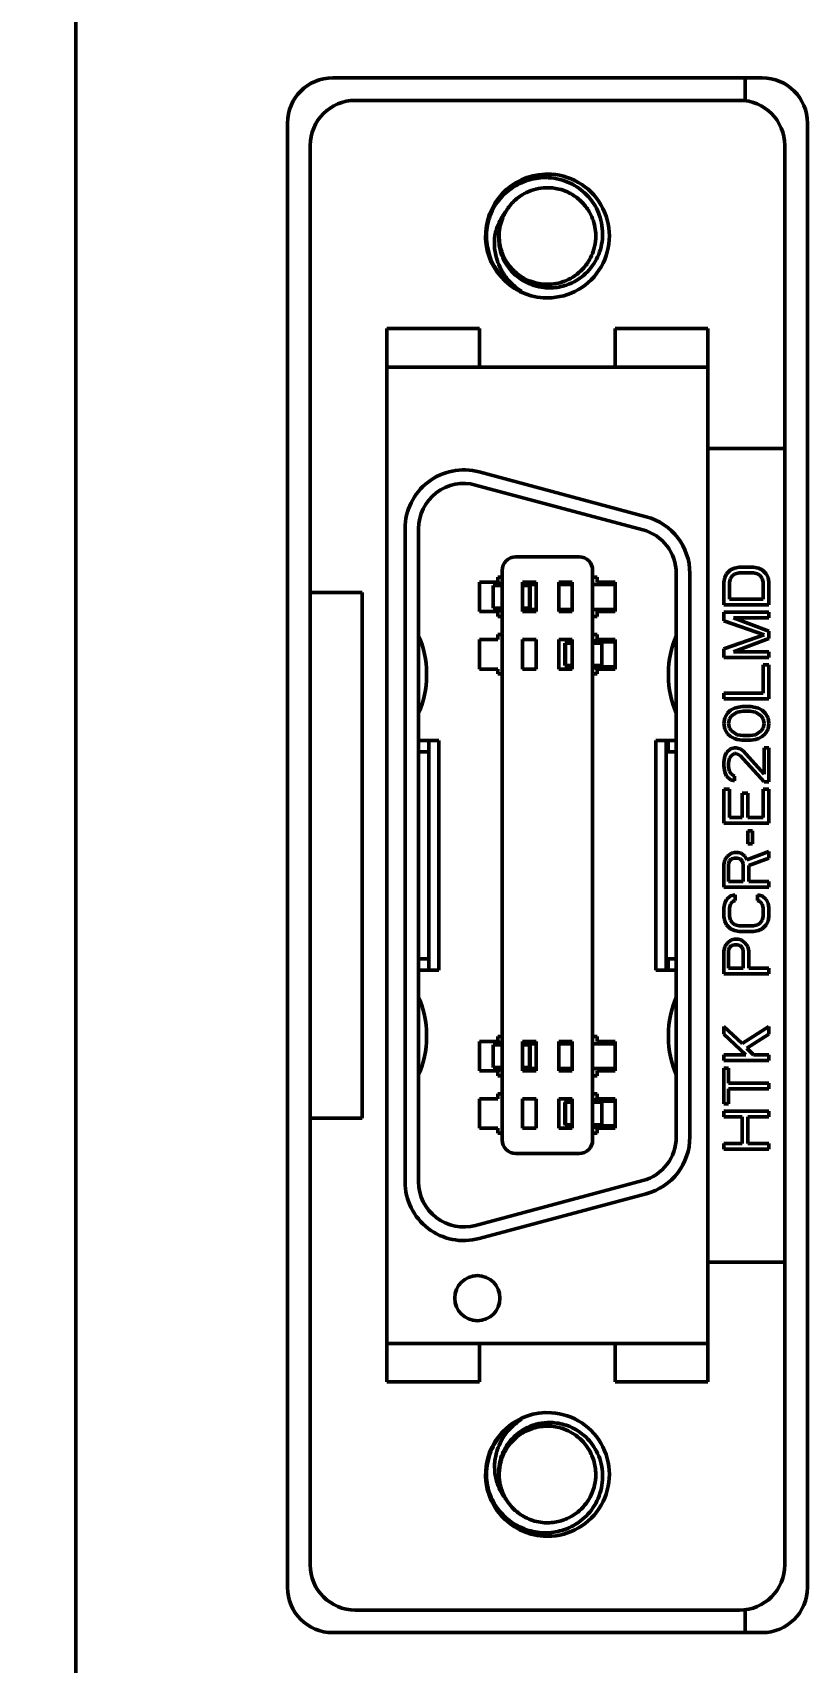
# Model space of a CAD drawing. Header units: millimetres. Extents: x 1391 to 4749, y -272 to 879.
# Drawn here: x 1823.84 to 1840.98, y 271.11 to 307.17 of the extents above; entities that cross this region are included whole.
import ezdxf

# ---------------------------------------------------------------- set-up
doc = ezdxf.new("R2010")
doc.units = ezdxf.units.MM
doc.header["$LTSCALE"] = 3
doc.layers.get('0').update_dxf_attribs({"lineweight": 25})
doc.layers.add('외형선(ISO)', color=7, linetype='Continuous', lineweight=50)
doc.layers.add('치수(ISO)', color=7, linetype='Continuous', lineweight=25)
doc.styles.add('레이블 문자 (JIS)', font='')
doc.styles.get('레이블 문자 (JIS)').set_extended_font_data('Gulim')
doc.dimstyles.new('복사 대상기본값 (JIS)', dxfattribs={"dimscale": 3, "dimtxt": 3, "dimasz": 2, "dimexe": 1, "dimexo": 0.5, "dimgap": 0.8, "dimtad": 1, "dimdsep": 46, "dimtxsty": '레이블 문자 (JIS)', "dimblk": 'Filled-1', "dimcen": 0.09, "dimdle": 10, "dimclrd": 256, "dimclre": 256, "dimclrt": 256, "dimazin": 2, "dimtfac": 0.666667, "dimtmove": 0, "dimatfit": 3, "dimldrblk": 'OPEN', "dimfxl": 1, "dimtolj": 1, "dimtzin": 0, "dimlwd": -1, "dimlwe": -1, "dimarcsym": 0})

# ---------------------------------------------------------------- blocks, each defined once
blk = doc.blocks.new('Filled-1')
at = {"color": 0}
for p, q in [((0, 0), (-1, 0.25)), ((-1, 0.25), (-1, -0.25)), ((-1, 0), (0, 0)), ((-1, -0.25), (0, 0))]:
    blk.add_line(p, q, dxfattribs=at)
at = {"color": 0, "flags": 128}
blk.add_lwpolyline([(-1, -0.25), (0, 0), (-1, 0.25), (-1, -0.25)], dxfattribs=at)
at = {"color": 0}
blk.add_solid([(-1, -0.25), (0, 0), (-1, 0.25), (-1, -0.25)], dxfattribs=at)
blk = doc.blocks.new('*D20')
at = {"layer": 'Defpoints', "color": 0}
for p in [(1808.941, 451.269), (1838.051, 451.269), (1824.801, 249.769)]:
    blk.add_point(p, dxfattribs=at)
at = {"layer": '치수(ISO)'}
for p, q in [((1836.551, 451.269), (1805.941, 451.269)), ((1808.941, 255.769), (1808.941, 445.269)), ((1823.301, 249.769), (1805.941, 249.769))]:
    blk.add_line(p, q, dxfattribs=at)
at = {"layer": '치수(ISO)', "linetype": 'ByBlock', "xscale": 6, "yscale": 6, "zscale": 6}
for p, rotation in [((1808.941, 451.269), 90), ((1808.941, 249.769), 270)]:
    blk.add_blockref('Filled-1', p, dxfattribs=dict(at, rotation=rotation))
at = {"layer": '치수(ISO)', "insert": (1797.313, 347.499), "char_height": 9, "attachment_point": 2, "rotation": 90, "style": '레이블 문자 (JIS)'}
blk.add_mtext('\\A1;202', dxfattribs=at)
blk = doc.blocks.new('_Open')
at = {"color": 0, "linetype": 'ByBlock', "lineweight": -2}
for p, q in [((-1, 0.1667), (0, 0)), ((-1, -0.1667), (0, 0)), ((0, 0), (-1, 0))]:
    blk.add_line(p, q, dxfattribs=at)

msp = doc.modelspace()

# ---------------------------------------------------------------- linework, layer by layer
at = {"layer": '외형선(ISO)', "color": 0}
for p, q in [((1824.801, 259.269), (1824.801, 441.269)), ((1830.481, 306.169), (1839.981, 306.169)), ((1839.601, 305.662), (1839.601, 306.169)), ((1839.481, 305.669), (1830.981, 305.669)), ((1829.481, 272.769), (1829.481, 305.169)), ((1840.981, 305.169), (1840.981, 272.769)), ((1829.981, 304.669), (1829.981, 294.784)), ((1840.481, 297.969), (1840.481, 304.669)), ((1833.929, 303.021), (1833.929, 303.021)), ((1831.681, 299.769), (1831.681, 300.619)), ((1833.731, 300.619), (1831.681, 300.619)), ((1833.731, 300.619), (1833.731, 299.769)), ((1836.731, 300.619), (1838.781, 300.619)), ((1836.731, 300.619), (1836.731, 299.769)), ((1838.781, 300.619), (1838.781, 299.769)), ((1833.731, 299.769), (1831.681, 299.769)), ((1831.681, 299.769), (1831.681, 278.169)), ((1836.731, 299.769), (1833.731, 299.769)), ((1838.781, 299.769), (1836.731, 299.769)), ((1838.781, 278.169), (1838.781, 299.769)), ((1838.781, 297.969), (1840.481, 297.969)), ((1840.481, 279.969), (1840.481, 297.969)), ((1833.64, 297.16), (1837.34, 296.169)), ((1833.718, 297.45), (1837.418, 296.458)), ((1832.081, 281.744), (1832.081, 296.194)), ((1832.381, 281.744), (1832.381, 296.194)), ((1835.931, 295.569), (1834.531, 295.569)), ((1839.365, 295.323), (1839.28, 295.282)), ((1839.472, 295.344), (1839.365, 295.323)), ((1839.791, 295.344), (1839.472, 295.344)), ((1839.897, 295.323), (1839.791, 295.344)), ((1839.982, 295.282), (1839.897, 295.323)), ((1833.731, 295.009), (1833.731, 294.359)), ((1833.731, 295.009), (1834.131, 295.009)), ((1834.131, 295.119), (1834.131, 295.009)), ((1834.131, 295.119), (1834.231, 295.119)), ((1834.131, 295.014), (1834.161, 294.984)), ((1834.131, 294.953), (1834.131, 295.009)), ((1834.231, 294.984), (1834.161, 294.984)), ((1834.231, 295.269), (1834.231, 282.669)), ((1834.681, 294.359), (1834.681, 295.009)), ((1834.681, 295.009), (1834.981, 295.009)), ((1834.981, 295.009), (1834.981, 294.359)), ((1835.481, 295.009), (1835.781, 295.009)), ((1835.481, 294.359), (1835.481, 295.009)), ((1835.781, 295.009), (1835.781, 294.359)), ((1836.231, 295.269), (1836.231, 282.669)), ((1836.331, 295.119), (1836.231, 295.119)), ((1836.331, 295.009), (1836.331, 295.119)), ((1836.331, 295.009), (1836.731, 295.009)), ((1836.731, 294.359), (1836.731, 295.009)), ((1838.081, 295.203), (1838.081, 282.736)), ((1838.381, 295.203), (1838.381, 282.736)), ((1839.153, 295.115), (1839.131, 295.011)), ((1839.131, 294.511), (1839.131, 295.011)), ((1839.195, 295.198), (1839.153, 295.115)), ((1839.28, 295.282), (1839.195, 295.198)), ((1839.259, 295.011), (1839.28, 295.094)), ((1839.259, 295.011), (1839.259, 294.636)), ((1839.28, 295.094), (1839.323, 295.157)), ((1839.323, 295.157), (1839.387, 295.198)), ((1839.387, 295.198), (1839.472, 295.219)), ((1839.472, 295.219), (1839.791, 295.219)), ((1839.791, 295.219), (1839.876, 295.198)), ((1839.876, 295.198), (1839.94, 295.157)), ((1839.94, 295.157), (1839.982, 295.094)), ((1840.067, 295.198), (1839.982, 295.282)), ((1839.982, 295.094), (1840.004, 295.011)), ((1840.004, 295.011), (1840.004, 294.636)), ((1840.11, 295.115), (1840.067, 295.198)), ((1840.131, 295.011), (1840.11, 295.115)), ((1840.131, 294.511), (1840.131, 295.011)), ((1829.981, 283.154), (1829.981, 294.784)), ((1829.981, 294.784), (1831.131, 294.784)), ((1831.131, 283.154), (1831.131, 294.784)), ((1834.031, 294.934), (1834.231, 294.934)), ((1834.031, 294.934), (1834.031, 294.434)), ((1834.681, 294.959), (1834.931, 294.959)), ((1834.831, 294.934), (1834.681, 294.934)), ((1834.831, 294.434), (1834.831, 294.934)), ((1834.931, 294.959), (1834.981, 294.959)), ((1835.481, 294.959), (1835.781, 294.959)), ((1836.231, 294.959), (1836.731, 294.959)), ((1840.004, 294.636), (1839.259, 294.636)), ((1834.131, 294.359), (1833.731, 294.359)), ((1834.031, 294.434), (1834.231, 294.434)), ((1834.131, 294.359), (1834.131, 294.415)), ((1834.161, 294.384), (1834.131, 294.354)), ((1834.131, 294.359), (1834.131, 294.249)), ((1834.131, 294.249), (1834.231, 294.249)), ((1834.161, 294.384), (1834.231, 294.384)), ((1834.681, 294.434), (1834.831, 294.434)), ((1834.681, 294.409), (1834.931, 294.409)), ((1834.981, 294.359), (1834.681, 294.359)), ((1834.931, 294.409), (1834.981, 294.409)), ((1835.481, 294.409), (1835.781, 294.409)), ((1835.781, 294.359), (1835.481, 294.359)), ((1836.231, 294.409), (1836.731, 294.409)), ((1836.231, 294.249), (1836.331, 294.249)), ((1836.331, 294.359), (1836.731, 294.359)), ((1836.331, 294.359), (1836.331, 294.249)), ((1839.131, 294.511), (1840.131, 294.511)), ((1840.131, 294.344), (1839.131, 294.344)), ((1839.131, 294.344), (1839.131, 294.157)), ((1840.131, 294.219), (1840.131, 294.344)), ((1839.131, 294.157), (1840.025, 293.844)), ((1840.131, 293.928), (1839.344, 294.219)), ((1840.131, 294.219), (1839.344, 294.219)), ((1840.131, 293.761), (1840.131, 293.928)), ((1833.731, 293.739), (1833.731, 293.089)), ((1833.731, 293.739), (1834.131, 293.739)), ((1834.131, 293.849), (1834.131, 293.739)), ((1834.231, 293.849), (1834.131, 293.849)), ((1834.681, 293.089), (1834.681, 293.739)), ((1834.681, 293.739), (1834.981, 293.739)), ((1834.981, 293.739), (1834.981, 293.089)), ((1835.481, 293.089), (1835.481, 293.739)), ((1835.481, 293.739), (1835.781, 293.739)), ((1835.781, 293.664), (1835.631, 293.664)), ((1835.631, 293.164), (1835.631, 293.664)), ((1835.781, 293.739), (1835.781, 293.089)), ((1836.331, 293.849), (1836.231, 293.849)), ((1836.301, 293.714), (1836.231, 293.714)), ((1836.431, 293.664), (1836.231, 293.664)), ((1836.301, 293.714), (1836.331, 293.744)), ((1836.331, 293.849), (1836.331, 293.739)), ((1836.731, 293.739), (1836.331, 293.739)), ((1836.331, 293.739), (1836.331, 293.683)), ((1836.731, 293.689), (1836.331, 293.689)), ((1836.431, 293.164), (1836.431, 293.664)), ((1836.731, 293.089), (1836.731, 293.739)), ((1840.025, 293.844), (1839.131, 293.532)), ((1839.131, 293.532), (1839.131, 293.344)), ((1839.344, 293.469), (1840.131, 293.761)), ((1835.631, 293.164), (1835.781, 293.164)), ((1836.231, 293.164), (1836.431, 293.164)), ((1839.131, 293.344), (1840.131, 293.344)), ((1840.131, 293.469), (1839.344, 293.469)), ((1840.131, 293.178), (1840.004, 293.178)), ((1840.004, 293.178), (1840.004, 292.553)), ((1840.131, 293.344), (1840.131, 293.469)), ((1840.131, 292.428), (1840.131, 293.178)), ((1832.556, 292.937), (1832.556, 293.001)), ((1834.131, 293.089), (1833.731, 293.089)), ((1834.131, 293.089), (1834.131, 292.979)), ((1834.131, 292.979), (1834.231, 292.979)), ((1834.981, 293.089), (1834.681, 293.089)), ((1835.781, 293.089), (1835.481, 293.089)), ((1836.231, 293.114), (1836.301, 293.114)), ((1836.231, 292.979), (1836.331, 292.979)), ((1836.331, 293.084), (1836.301, 293.114)), ((1836.331, 293.145), (1836.331, 293.089)), ((1836.731, 293.139), (1836.331, 293.139)), ((1836.331, 293.089), (1836.731, 293.089)), ((1836.331, 293.089), (1836.331, 292.979)), ((1837.906, 292.937), (1837.906, 293.001)), ((1840.004, 292.553), (1839.131, 292.553)), ((1839.131, 292.553), (1839.131, 292.428)), ((1840.131, 292.428), (1839.131, 292.428)), ((1839.216, 292.115), (1839.153, 292.011)), ((1839.28, 292.178), (1839.216, 292.115)), ((1839.365, 292.219), (1839.28, 292.178)), ((1839.301, 292.053), (1839.429, 292.136)), ((1839.429, 292.24), (1839.365, 292.219)), ((1839.535, 292.261), (1839.429, 292.24)), ((1839.429, 292.136), (1839.557, 292.157)), ((1839.727, 292.261), (1839.535, 292.261)), ((1839.557, 292.157), (1839.706, 292.157)), ((1839.706, 292.157), (1839.833, 292.136)), ((1839.833, 292.24), (1839.727, 292.261)), ((1839.897, 292.219), (1839.833, 292.24)), ((1839.833, 292.136), (1839.961, 292.053)), ((1839.982, 292.178), (1839.897, 292.219)), ((1840.046, 292.115), (1839.982, 292.178)), ((1840.11, 292.011), (1840.046, 292.115)), ((1839.153, 292.011), (1839.131, 291.886)), ((1839.131, 291.886), (1839.153, 291.761)), ((1839.153, 291.761), (1839.216, 291.657)), ((1839.238, 291.886), (1839.259, 291.99)), ((1839.259, 291.782), (1839.238, 291.886)), ((1839.259, 291.99), (1839.301, 292.053)), ((1839.301, 291.719), (1839.259, 291.782)), ((1839.429, 291.636), (1839.301, 291.719)), ((1839.961, 291.719), (1839.833, 291.636)), ((1839.961, 292.053), (1840.004, 291.99)), ((1840.004, 291.782), (1839.961, 291.719)), ((1840.004, 291.99), (1840.025, 291.886)), ((1840.025, 291.886), (1840.004, 291.782)), ((1840.046, 291.657), (1840.11, 291.761)), ((1840.131, 291.886), (1840.11, 292.011)), ((1840.11, 291.761), (1840.131, 291.886)), ((1832.381, 291.509), (1832.831, 291.509)), ((1832.606, 286.429), (1832.606, 291.509)), ((1832.831, 286.429), (1832.831, 291.509)), ((1837.631, 291.509), (1837.631, 286.429)), ((1838.081, 291.509), (1837.631, 291.509)), ((1837.856, 291.509), (1837.856, 286.429)), ((1837.901, 291.259), (1837.901, 291.509)), ((1839.216, 291.657), (1839.28, 291.594)), ((1839.28, 291.594), (1839.365, 291.553)), ((1839.365, 291.553), (1839.429, 291.532)), ((1839.429, 291.636), (1839.557, 291.615)), ((1839.429, 291.532), (1839.535, 291.511)), ((1839.727, 291.511), (1839.535, 291.511)), ((1839.706, 291.615), (1839.557, 291.615)), ((1839.833, 291.636), (1839.706, 291.615)), ((1839.727, 291.511), (1839.833, 291.532)), ((1839.833, 291.532), (1839.897, 291.553)), ((1839.897, 291.553), (1839.982, 291.594)), ((1839.982, 291.594), (1840.046, 291.657)), ((1832.381, 291.259), (1832.606, 291.259)), ((1837.856, 291.259), (1838.081, 291.259)), ((1839.153, 291.157), (1839.131, 291.032)), ((1839.131, 291.032), (1839.131, 290.948)), ((1839.195, 291.24), (1839.153, 291.157)), ((1839.28, 291.323), (1839.195, 291.24)), ((1839.238, 291.011), (1839.259, 291.115)), ((1839.238, 290.928), (1839.238, 291.011)), ((1839.259, 291.115), (1839.301, 291.178)), ((1839.365, 291.344), (1839.28, 291.323)), ((1839.301, 291.178), (1839.365, 291.219)), ((1839.408, 291.344), (1839.365, 291.344)), ((1839.365, 291.219), (1839.408, 291.219)), ((1839.493, 291.323), (1839.408, 291.344)), ((1839.408, 291.219), (1839.493, 291.178)), ((1839.557, 291.282), (1839.493, 291.323)), ((1839.493, 291.178), (1840.025, 290.594)), ((1840.025, 290.761), (1839.557, 291.282)), ((1840.131, 291.344), (1840.025, 291.344)), ((1840.025, 291.344), (1840.025, 290.761)), ((1840.131, 290.594), (1840.131, 291.344)), ((1839.131, 290.948), (1839.153, 290.803)), ((1839.153, 290.803), (1839.195, 290.719)), ((1839.195, 290.719), (1839.28, 290.636)), ((1839.259, 290.823), (1839.238, 290.928)), ((1839.301, 290.761), (1839.259, 290.823)), ((1839.28, 290.636), (1839.365, 290.615)), ((1839.365, 290.719), (1839.301, 290.761)), ((1839.365, 290.615), (1839.365, 290.719)), ((1839.259, 290.428), (1839.131, 290.428)), ((1839.131, 290.428), (1839.131, 289.678)), ((1839.259, 289.803), (1839.259, 290.428)), ((1839.663, 290.344), (1839.535, 290.344)), ((1839.535, 290.344), (1839.535, 289.803)), ((1839.663, 289.803), (1839.663, 290.344)), ((1840.131, 290.428), (1840.004, 290.428)), ((1840.004, 289.803), (1840.004, 290.428)), ((1840.131, 290.594), (1840.025, 290.594)), ((1840.131, 289.678), (1840.131, 290.428)), ((1839.131, 289.678), (1840.131, 289.678)), ((1839.535, 289.803), (1839.259, 289.803)), ((1840.004, 289.803), (1839.663, 289.803)), ((1839.663, 289.511), (1839.663, 289.219)), ((1839.663, 289.511), (1839.77, 289.511)), ((1839.663, 289.219), (1839.77, 289.219)), ((1839.77, 289.219), (1839.77, 289.511)), ((1839.153, 288.865), (1839.131, 288.761)), ((1839.216, 288.948), (1839.153, 288.865)), ((1839.301, 289.011), (1839.216, 288.948)), ((1839.238, 288.782), (1839.259, 288.844)), ((1839.301, 288.886), (1839.259, 288.844)), ((1839.365, 289.032), (1839.301, 289.011)), ((1839.301, 288.886), (1839.365, 288.907)), ((1839.45, 289.032), (1839.365, 289.032)), ((1839.365, 288.907), (1839.429, 288.907)), ((1839.429, 288.907), (1839.493, 288.886)), ((1839.514, 289.011), (1839.45, 289.032)), ((1839.535, 288.844), (1839.493, 288.886)), ((1839.599, 288.948), (1839.514, 289.011)), ((1839.535, 288.844), (1839.557, 288.782)), ((1839.642, 288.865), (1839.599, 288.948)), ((1840.131, 289.053), (1839.642, 288.865)), ((1839.684, 288.74), (1840.131, 288.907)), ((1840.131, 288.907), (1840.131, 289.053)), ((1839.131, 288.761), (1839.131, 288.261)), ((1839.238, 288.386), (1839.238, 288.782)), ((1839.557, 288.386), (1839.557, 288.782)), ((1839.684, 288.74), (1839.684, 288.386)), ((1839.131, 288.261), (1840.131, 288.261)), ((1839.557, 288.386), (1839.238, 288.386)), ((1840.131, 288.386), (1839.684, 288.386)), ((1840.131, 288.261), (1840.131, 288.386)), ((1839.153, 287.907), (1839.131, 287.803)), ((1839.131, 287.803), (1839.131, 287.615)), ((1839.195, 287.99), (1839.153, 287.907)), ((1839.28, 288.073), (1839.195, 287.99)), ((1839.259, 287.803), (1839.28, 287.886)), ((1839.259, 287.615), (1839.259, 287.803)), ((1839.387, 288.094), (1839.28, 288.073)), ((1839.28, 287.886), (1839.323, 287.948)), ((1839.323, 287.948), (1839.387, 287.969)), ((1839.387, 287.969), (1839.387, 288.094)), ((1839.982, 288.073), (1839.876, 288.094)), ((1839.876, 287.969), (1839.876, 288.094)), ((1839.876, 287.969), (1839.94, 287.948)), ((1839.94, 287.948), (1839.982, 287.886)), ((1840.067, 287.99), (1839.982, 288.073)), ((1839.982, 287.886), (1840.004, 287.803)), ((1840.004, 287.803), (1840.004, 287.615)), ((1840.11, 287.907), (1840.067, 287.99)), ((1840.131, 287.803), (1840.11, 287.907)), ((1840.131, 287.615), (1840.131, 287.803)), ((1839.131, 287.615), (1839.153, 287.511)), ((1839.153, 287.511), (1839.195, 287.428)), ((1839.195, 287.428), (1839.28, 287.344)), ((1839.28, 287.532), (1839.259, 287.615)), ((1839.323, 287.469), (1839.28, 287.532)), ((1839.387, 287.428), (1839.323, 287.469)), ((1839.472, 287.407), (1839.387, 287.428)), ((1839.791, 287.407), (1839.472, 287.407)), ((1839.876, 287.428), (1839.791, 287.407)), ((1839.94, 287.469), (1839.876, 287.428)), ((1839.982, 287.532), (1839.94, 287.469)), ((1840.004, 287.615), (1839.982, 287.532)), ((1839.982, 287.344), (1840.067, 287.428)), ((1840.067, 287.428), (1840.11, 287.511)), ((1840.11, 287.511), (1840.131, 287.615)), ((1839.216, 287.032), (1839.153, 286.948)), ((1839.301, 287.094), (1839.216, 287.032)), ((1839.28, 287.344), (1839.365, 287.303)), ((1839.301, 287.094), (1839.365, 287.115)), ((1839.365, 287.303), (1839.472, 287.282)), ((1839.45, 287.115), (1839.365, 287.115)), ((1839.514, 287.094), (1839.45, 287.115)), ((1839.472, 287.282), (1839.791, 287.282)), ((1839.599, 287.032), (1839.514, 287.094)), ((1839.663, 286.948), (1839.599, 287.032)), ((1839.791, 287.282), (1839.897, 287.303)), ((1839.897, 287.303), (1839.982, 287.344)), ((1832.381, 286.679), (1832.606, 286.679)), ((1837.856, 286.679), (1838.081, 286.679)), ((1837.901, 286.429), (1837.901, 286.679)), ((1839.153, 286.948), (1839.131, 286.844)), ((1839.131, 286.844), (1839.131, 286.344)), ((1839.238, 286.865), (1839.259, 286.928)), ((1839.238, 286.469), (1839.238, 286.865)), ((1839.301, 286.969), (1839.259, 286.928)), ((1839.301, 286.969), (1839.365, 286.99)), ((1839.365, 286.99), (1839.429, 286.99)), ((1839.429, 286.99), (1839.493, 286.969)), ((1839.535, 286.928), (1839.493, 286.969)), ((1839.535, 286.928), (1839.557, 286.865)), ((1839.557, 286.469), (1839.557, 286.865)), ((1839.684, 286.844), (1839.663, 286.948)), ((1839.684, 286.469), (1839.684, 286.844)), ((1832.381, 286.429), (1832.831, 286.429)), ((1837.631, 286.429), (1838.081, 286.429)), ((1839.131, 286.344), (1840.131, 286.344)), ((1839.557, 286.469), (1839.238, 286.469)), ((1840.131, 286.469), (1839.684, 286.469)), ((1840.131, 286.344), (1840.131, 286.469)), ((1832.556, 284.937), (1832.556, 285.001)), ((1834.131, 284.959), (1834.131, 284.849)), ((1834.231, 284.959), (1834.131, 284.959)), ((1836.331, 284.959), (1836.231, 284.959)), ((1836.331, 284.849), (1836.331, 284.959)), ((1837.906, 284.937), (1837.906, 285.001)), ((1839.535, 284.803), (1839.131, 285.178)), ((1839.131, 285.178), (1839.131, 285.011)), ((1839.131, 285.011), (1839.621, 284.553)), ((1840.131, 285.178), (1839.535, 284.803)), ((1839.642, 284.698), (1840.131, 285.011)), ((1840.131, 285.011), (1840.131, 285.178)), ((1833.731, 284.849), (1833.731, 284.199)), ((1833.731, 284.849), (1834.131, 284.849)), ((1834.031, 284.774), (1834.231, 284.774)), ((1834.031, 284.774), (1834.031, 284.274)), ((1834.131, 284.854), (1834.161, 284.824)), ((1834.131, 284.793), (1834.131, 284.849)), ((1834.231, 284.824), (1834.161, 284.824)), ((1834.681, 284.199), (1834.681, 284.849)), ((1834.681, 284.849), (1834.981, 284.849)), ((1834.681, 284.799), (1834.931, 284.799)), ((1834.831, 284.774), (1834.681, 284.774)), ((1834.831, 284.274), (1834.831, 284.774)), ((1834.931, 284.799), (1834.981, 284.799)), ((1834.981, 284.849), (1834.981, 284.199)), ((1835.481, 284.199), (1835.481, 284.849)), ((1835.481, 284.849), (1835.781, 284.849)), ((1835.481, 284.799), (1835.781, 284.799)), ((1835.781, 284.849), (1835.781, 284.199)), ((1836.231, 284.799), (1836.731, 284.799)), ((1836.331, 284.849), (1836.731, 284.849)), ((1836.731, 284.199), (1836.731, 284.849)), ((1839.621, 284.553), (1839.131, 284.553)), ((1839.131, 284.553), (1839.131, 284.428)), ((1839.791, 284.553), (1839.642, 284.698)), ((1839.791, 284.553), (1840.131, 284.553)), ((1840.131, 284.428), (1840.131, 284.553)), ((1834.131, 284.199), (1833.731, 284.199)), ((1834.031, 284.274), (1834.231, 284.274)), ((1834.131, 284.199), (1834.131, 284.255)), ((1834.161, 284.224), (1834.131, 284.194)), ((1834.131, 284.199), (1834.131, 284.089)), ((1834.161, 284.224), (1834.231, 284.224)), ((1834.681, 284.274), (1834.831, 284.274)), ((1834.681, 284.249), (1834.931, 284.249)), ((1834.981, 284.199), (1834.681, 284.199)), ((1834.931, 284.249), (1834.981, 284.249)), ((1835.481, 284.249), (1835.781, 284.249)), ((1835.781, 284.199), (1835.481, 284.199)), ((1836.231, 284.249), (1836.731, 284.249)), ((1836.331, 284.199), (1836.731, 284.199)), ((1836.331, 284.199), (1836.331, 284.089)), ((1839.131, 284.428), (1840.131, 284.428)), ((1839.238, 284.261), (1839.131, 284.261)), ((1839.131, 283.469), (1839.131, 284.261)), ((1839.238, 283.928), (1839.238, 284.261)), ((1834.131, 284.089), (1834.231, 284.089)), ((1836.231, 284.089), (1836.331, 284.089)), ((1840.131, 283.928), (1839.238, 283.928)), ((1839.238, 283.469), (1839.238, 283.803)), ((1839.238, 283.803), (1840.131, 283.803)), ((1840.131, 283.803), (1840.131, 283.928)), ((1833.731, 283.579), (1833.731, 282.929)), ((1833.731, 283.579), (1834.131, 283.579)), ((1834.131, 283.689), (1834.131, 283.579)), ((1834.231, 283.689), (1834.131, 283.689)), ((1834.681, 282.929), (1834.681, 283.579)), ((1834.681, 283.579), (1834.981, 283.579)), ((1834.981, 283.579), (1834.981, 282.929)), ((1835.481, 282.929), (1835.481, 283.579)), ((1835.481, 283.579), (1835.781, 283.579)), ((1835.781, 283.504), (1835.631, 283.504)), ((1835.631, 283.004), (1835.631, 283.504)), ((1835.781, 283.579), (1835.781, 282.929)), ((1836.331, 283.689), (1836.231, 283.689)), ((1836.301, 283.554), (1836.231, 283.554)), ((1836.431, 283.504), (1836.231, 283.504)), ((1836.301, 283.554), (1836.331, 283.584)), ((1836.331, 283.579), (1836.331, 283.689)), ((1836.331, 283.579), (1836.731, 283.579)), ((1836.331, 283.579), (1836.331, 283.523)), ((1836.731, 283.529), (1836.331, 283.529)), ((1836.431, 283.004), (1836.431, 283.504)), ((1836.731, 282.929), (1836.731, 283.579)), ((1839.131, 283.469), (1839.238, 283.469)), ((1829.981, 273.269), (1829.981, 283.154)), ((1831.131, 283.154), (1829.981, 283.154)), ((1839.131, 283.303), (1840.131, 283.303)), ((1839.131, 283.178), (1839.131, 283.303)), ((1839.535, 283.178), (1839.131, 283.178)), ((1839.535, 282.594), (1839.535, 283.178)), ((1839.663, 282.594), (1839.663, 283.178)), ((1840.131, 283.178), (1839.663, 283.178)), ((1840.131, 283.303), (1840.131, 283.178)), ((1834.131, 282.929), (1833.731, 282.929)), ((1834.131, 282.929), (1834.131, 282.819)), ((1834.131, 282.819), (1834.231, 282.819)), ((1834.981, 282.929), (1834.681, 282.929)), ((1835.781, 282.929), (1835.481, 282.929)), ((1835.631, 283.004), (1835.781, 283.004)), ((1836.231, 283.004), (1836.431, 283.004)), ((1836.231, 282.954), (1836.301, 282.954)), ((1836.231, 282.819), (1836.331, 282.819)), ((1836.331, 282.924), (1836.301, 282.954)), ((1836.331, 282.985), (1836.331, 282.929)), ((1836.731, 282.979), (1836.331, 282.979)), ((1836.331, 282.929), (1836.731, 282.929)), ((1836.331, 282.929), (1836.331, 282.819)), ((1835.931, 282.369), (1834.531, 282.369)), ((1839.131, 282.594), (1839.535, 282.594)), ((1839.131, 282.469), (1839.131, 282.594)), ((1840.131, 282.469), (1839.131, 282.469)), ((1839.663, 282.594), (1840.131, 282.594)), ((1840.131, 282.594), (1840.131, 282.469)), ((1837.34, 281.77), (1833.64, 280.778)), ((1837.418, 281.48), (1833.718, 280.488)), ((1840.481, 279.969), (1838.781, 279.969)), ((1840.481, 279.969), (1840.481, 273.269)), ((1831.681, 278.169), (1833.731, 278.169)), ((1831.681, 278.169), (1831.681, 277.319)), ((1833.731, 278.169), (1836.731, 278.169)), ((1833.731, 278.169), (1833.731, 277.319)), ((1836.731, 278.169), (1838.781, 278.169)), ((1836.731, 277.319), (1836.731, 278.169)), ((1838.781, 277.319), (1838.781, 278.169)), ((1833.731, 277.319), (1831.681, 277.319)), ((1838.781, 277.319), (1836.731, 277.319)), ((1833.929, 274.917), (1833.929, 274.917)), ((1830.981, 272.269), (1839.481, 272.269)), ((1839.601, 271.769), (1839.601, 272.276)), ((1839.981, 271.769), (1830.481, 271.769))]:
    msp.add_line(p, q, dxfattribs=at)
msp.add_circle((1833.681, 279.169), 0.5, dxfattribs=at)
for centre, radius, start, end in [((1830.481, 305.169), 1, 90, 180), ((1839.981, 305.169), 1, 0, 90), ((1830.981, 304.669), 1, 90, 180), ((1839.481, 304.669), 1, 0, 90), ((1835.231, 302.669), 1.369, 86.4, 266.4), ((1835.231, 302.669), 1.369, 266.4, 86.4), ((1835.231, 302.669), 1.069, 149.7945, 170.0063), ((1833.381, 296.194), 1.3, 75, 180), ((1833.381, 296.194), 1, 75, 180), ((1837.081, 295.203), 1.3, 0, 75), ((1837.081, 295.203), 1, 0, 75), ((1834.531, 295.269), 0.3, 90, 180), ((1835.931, 295.269), 0.3, 0, 90), ((1830.556, 293.001), 2, 360, 24.1468), ((1839.906, 293.001), 2, 155.8532, 180), ((1830.556, 292.937), 2, 335.8532, 0), ((1830.556, 285.001), 2, 360, 24.1468), ((1839.906, 285.001), 2, 155.8532, 180), ((1830.556, 284.937), 2, 335.8532, 0), ((1837.081, 282.736), 1, 285, 0), ((1837.081, 282.736), 1.3, 285, 0), ((1834.531, 282.669), 0.3, 180, 270), ((1835.931, 282.669), 0.3, 270, 0), ((1833.381, 281.744), 1.3, 180, 285), ((1833.381, 281.744), 1, 180, 285), ((1835.231, 275.269), 1.369, 86.4, 266.4), ((1835.231, 275.269), 1.369, 266.4, 86.4), ((1835.231, 275.269), 1.069, 189.9937, 210.1658), ((1830.981, 273.269), 1, 180, 270), ((1839.481, 273.269), 1, 270, 0), ((1830.481, 272.769), 1, 180, 270), ((1839.981, 272.769), 1, 270, 0)]:
    msp.add_arc(centre, radius, start, end, dxfattribs=at)
for centre, major_axis, ratio, start_param, end_param in [((1763.612, 353.862), (71.341, -58.926), 0.019263, 6.2384, 6.242728), ((1763.612, 235.506), (71.341, 58.926), 0.019263, 0.040457, 0.044785), ((1906.85, 352.592), (-71.341, -58.926), 0.019263, 0.040457, 0.044785), ((1906.85, 234.236), (-71.341, 58.926), 0.019263, 6.2384, 6.242728), ((1839.906, 292.937), (0.42, -1.955), 0.999948, 4.500916, 4.922361), ((1839.906, 284.937), (-0.417, 1.956), 0.999948, 1.360825, 1.782269), ((1763.612, 343.702), (71.341, -58.926), 0.019263, 6.2384, 6.242728), ((1763.612, 225.346), (71.341, 58.926), 0.019263, 0.040457, 0.044785), ((1906.85, 342.432), (-71.341, -58.926), 0.019263, 0.040457, 0.044785), ((1906.85, 224.076), (-71.341, 58.926), 0.019263, 6.2384, 6.242728)]:
    msp.add_ellipse(centre, major_axis=major_axis, ratio=ratio, start_param=start_param, end_param=end_param, dxfattribs=at)
for points, knots in [([(1835.231, 303.96), (1835.096, 303.965), (1834.961, 303.948), (1834.686, 303.869), (1834.548, 303.803), (1834.309, 303.632), (1834.207, 303.53), (1834.038, 303.296), (1833.972, 303.162), (1833.929, 303.021)], [0.0000046, 0.0000046, 0.0000046, 0.0000046, 0.0405491, 0.0405491, 0.0859375, 0.0859375, 0.1288493, 0.1288493, 0.173431, 0.173431, 0.173431, 0.173431]), ([(1834.307, 303.207), (1834.328, 303.242), (1834.35, 303.276), (1834.433, 303.387), (1834.501, 303.456), (1834.638, 303.562), (1834.703, 303.602), (1834.836, 303.665), (1834.904, 303.689), (1835.048, 303.725), (1835.125, 303.736), (1835.296, 303.74), (1835.39, 303.73), (1835.548, 303.692), (1835.612, 303.671), (1835.762, 303.602), (1835.845, 303.55), (1835.981, 303.435), (1836.036, 303.377), (1836.135, 303.246), (1836.179, 303.172), (1836.263, 302.977), (1836.292, 302.852), (1836.299, 302.725)], [0.0000777, 0.0000777, 0.0000777, 0.0000777, 0.0122905, 0.0122905, 0.0415772, 0.0415772, 0.0642819, 0.0642819, 0.0859219, 0.0859219, 0.1090576, 0.1090576, 0.1374293, 0.1374293, 0.1576978, 0.1576978, 0.1871767, 0.1871767, 0.2110638, 0.2110638, 0.2367444, 0.2367444, 0.2749291, 0.2749291, 0.2749291, 0.2749291]), ([(1835.231, 303.96), (1835.244, 303.96), (1835.256, 303.959), (1835.283, 303.957), (1835.298, 303.956), (1835.312, 303.955)], [-0.008112216, -0.008112216, -0.008112216, -0.008112216, -0.00435273, -0.00435273, -0.000000528, -0.000000528, -0.000000528, -0.000000528]), ([(1835.312, 303.955), (1835.487, 303.938), (1835.646, 303.885), (1835.915, 303.743), (1836.036, 303.65), (1836.257, 303.403), (1836.331, 303.261), (1836.432, 302.981), (1836.458, 302.817), (1836.446, 302.579), (1836.436, 302.504), (1836.381, 302.277), (1836.314, 302.133), (1836.134, 301.885), (1836.025, 301.782), (1835.797, 301.637), (1835.685, 301.589), (1835.459, 301.53), (1835.345, 301.517), (1835.231, 301.521)], [-0.3411007, -0.3411007, -0.3411007, -0.3411007, -0.3069158, -0.3069158, -0.2734053, -0.2734053, -0.2332699, -0.2332699, -0.1843148, -0.1843148, -0.1617106, -0.1617106, -0.1148049, -0.1148049, -0.0703622, -0.0703622, -0.0342019, -0.0342019, -0.00006, -0.00006, -0.00006, -0.00006]), ([(1833.929, 303.021), (1833.892, 302.882), (1833.878, 302.737), (1833.896, 302.424), (1833.936, 302.255), (1834.065, 301.973), (1834.144, 301.856), (1834.364, 301.624), (1834.503, 301.523), (1834.655, 301.448)], [0.0000575, 0.0000575, 0.0000575, 0.0000575, 0.0431425, 0.0431425, 0.0941527, 0.0941527, 0.1362417, 0.1362417, 0.1837266, 0.1837266, 0.1837266, 0.1837266]), ([(1834.307, 303.207), (1834.249, 303.135), (1834.199, 303.055), (1834.122, 302.89), (1834.094, 302.805), (1834.05, 302.576), (1834.051, 302.433), (1834.105, 302.152), (1834.156, 302.014), (1834.274, 301.806), (1834.331, 301.728), (1834.473, 301.576), (1834.559, 301.505), (1834.655, 301.448)], [-0.2052971, -0.2052971, -0.2052971, -0.2052971, -0.1771195, -0.1771195, -0.1499367, -0.1499367, -0.106524, -0.106524, -0.0636076, -0.0636076, -0.0343101, -0.0343101, -0.0006124, -0.0006124, -0.0006124, -0.0006124]), ([(1834.178, 302.855), (1834.154, 302.742), (1834.148, 302.626), (1834.173, 302.387), (1834.207, 302.266), (1834.291, 302.091), (1834.326, 302.032), (1834.456, 301.857), (1834.568, 301.756), (1834.769, 301.636), (1834.847, 301.6), (1835.004, 301.55), (1835.081, 301.534), (1835.159, 301.526)], [0.0000318, 0.0000318, 0.0000318, 0.0000318, 0.034577, 0.034577, 0.0721473, 0.0721473, 0.092808, 0.092808, 0.1374402, 0.1374402, 0.1631401, 0.1631401, 0.1867951, 0.1867951, 0.1867951, 0.1867951]), ([(1834.178, 302.85), (1834.175, 302.833), (1834.172, 302.815), (1834.163, 302.739), (1834.161, 302.68), (1834.163, 302.622)], [-0.02302724, -0.02302724, -0.02302724, -0.02302724, -0.01772607, -0.01772607, -0.00004608, -0.00004608, -0.00004608, -0.00004608]), ([(1834.163, 302.622), (1834.167, 302.548), (1834.177, 302.475), (1834.209, 302.352), (1834.226, 302.302), (1834.278, 302.179), (1834.317, 302.109), (1834.404, 301.989), (1834.448, 301.938), (1834.563, 301.83), (1834.637, 301.776), (1834.776, 301.7), (1834.837, 301.673), (1834.961, 301.633), (1835.022, 301.619), (1835.133, 301.604), (1835.182, 301.6), (1835.231, 301.6)], [-0.1637368, -0.1637368, -0.1637368, -0.1637368, -0.1415377, -0.1415377, -0.1256857, -0.1256857, -0.1014852, -0.1014852, -0.081264, -0.081264, -0.0539013, -0.0539013, -0.0337589, -0.0337589, -0.0148685, -0.0148685, -0.0001066, -0.0001066, -0.0001066, -0.0001066]), ([(1836.299, 302.725), (1836.301, 302.689), (1836.301, 302.653), (1836.295, 302.535), (1836.282, 302.455), (1836.241, 302.313), (1836.217, 302.249), (1836.139, 302.095), (1836.079, 302.009), (1835.957, 301.881), (1835.902, 301.834), (1835.778, 301.747), (1835.71, 301.71), (1835.567, 301.652), (1835.495, 301.63), (1835.358, 301.606), (1835.295, 301.6), (1835.231, 301.6)], [0.0000092, 0.0000092, 0.0000092, 0.0000092, 0.010932, 0.010932, 0.0352526, 0.0352526, 0.0555584, 0.0555584, 0.0870563, 0.0870563, 0.1088097, 0.1088097, 0.1322757, 0.1322757, 0.1549691, 0.1549691, 0.1740474, 0.1740474, 0.1740474, 0.1740474]), ([(1835.159, 301.526), (1835.171, 301.525), (1835.183, 301.524), (1835.207, 301.522), (1835.219, 301.522), (1835.231, 301.521)], [0.000040169, 0.000040169, 0.000040169, 0.000040169, 0.0036464, 0.0036464, 0.007257218, 0.007257218, 0.007257218, 0.007257218]), ([(1834.131, 294.984), (1834.136, 294.967), (1834.134, 294.955), (1834.121, 294.938), (1834.111, 294.934), (1834.101, 294.934)], [0.0006324, 0.0006324, 0.0006324, 0.0006324, 0.1004947, 0.1004947, 0.2001173, 0.2001173, 0.2001173, 0.2001173]), ([(1834.161, 294.984), (1834.156, 294.984), (1834.151, 294.984), (1834.141, 294.984), (1834.136, 294.984), (1834.131, 294.984)], [-0.003752673, -0.003752673, -0.003752673, -0.003752673, -0.002194462, -0.002194462, -0.000770873, -0.000770873, -0.000770873, -0.000770873]), ([(1834.101, 294.434), (1834.111, 294.434), (1834.121, 294.43), (1834.134, 294.414), (1834.136, 294.401), (1834.131, 294.385)], [0.000001, 0.000001, 0.000001, 0.000001, 0.0996192, 0.0996192, 0.1994775, 0.1994775, 0.1994775, 0.1994775]), ([(1834.131, 294.384), (1834.136, 294.384), (1834.141, 294.384), (1834.151, 294.384), (1834.156, 294.384), (1834.161, 294.384)], [-0.0029828, -0.0029828, -0.0029828, -0.0029828, -0.001559201, -0.001559201, -0.000001, -0.000001, -0.000001, -0.000001]), ([(1836.331, 293.714), (1836.326, 293.714), (1836.322, 293.714), (1836.312, 293.714), (1836.306, 293.714), (1836.301, 293.714)], [-0.0029828, -0.0029828, -0.0029828, -0.0029828, -0.001559201, -0.001559201, -0.000001, -0.000001, -0.000001, -0.000001]), ([(1836.362, 293.664), (1836.352, 293.664), (1836.342, 293.668), (1836.329, 293.685), (1836.326, 293.697), (1836.331, 293.714)], [0.000001, 0.000001, 0.000001, 0.000001, 0.0996192, 0.0996192, 0.1994775, 0.1994775, 0.1994775, 0.1994775]), ([(1836.331, 293.115), (1836.326, 293.131), (1836.329, 293.144), (1836.342, 293.16), (1836.352, 293.164), (1836.362, 293.164)], [0.0006326, 0.0006326, 0.0006326, 0.0006326, 0.1004947, 0.1004947, 0.2001173, 0.2001173, 0.2001173, 0.2001173]), ([(1836.301, 293.114), (1836.306, 293.114), (1836.312, 293.114), (1836.322, 293.114), (1836.326, 293.114), (1836.331, 293.114)], [-0.003752681, -0.003752681, -0.003752681, -0.003752681, -0.002194471, -0.002194471, -0.000770878, -0.000770878, -0.000770878, -0.000770878]), ([(1834.131, 284.824), (1834.136, 284.807), (1834.134, 284.795), (1834.121, 284.778), (1834.111, 284.774), (1834.101, 284.774)], [0.0006324, 0.0006324, 0.0006324, 0.0006324, 0.1004947, 0.1004947, 0.2001173, 0.2001173, 0.2001173, 0.2001173]), ([(1834.161, 284.824), (1834.156, 284.824), (1834.151, 284.824), (1834.141, 284.824), (1834.136, 284.824), (1834.131, 284.824)], [-0.003752673, -0.003752673, -0.003752673, -0.003752673, -0.002194462, -0.002194462, -0.000770873, -0.000770873, -0.000770873, -0.000770873]), ([(1834.101, 284.274), (1834.111, 284.274), (1834.121, 284.27), (1834.134, 284.254), (1834.136, 284.241), (1834.131, 284.225)], [0.000001, 0.000001, 0.000001, 0.000001, 0.0996192, 0.0996192, 0.1994775, 0.1994775, 0.1994775, 0.1994775]), ([(1834.131, 284.224), (1834.136, 284.224), (1834.141, 284.224), (1834.151, 284.224), (1834.156, 284.224), (1834.161, 284.224)], [-0.0029828, -0.0029828, -0.0029828, -0.0029828, -0.001559201, -0.001559201, -0.000001, -0.000001, -0.000001, -0.000001]), ([(1836.331, 283.554), (1836.326, 283.554), (1836.322, 283.554), (1836.312, 283.554), (1836.306, 283.554), (1836.301, 283.554)], [-0.0029828, -0.0029828, -0.0029828, -0.0029828, -0.001559201, -0.001559201, -0.000001, -0.000001, -0.000001, -0.000001]), ([(1836.362, 283.504), (1836.352, 283.504), (1836.342, 283.508), (1836.329, 283.525), (1836.326, 283.537), (1836.331, 283.554)], [0.000001, 0.000001, 0.000001, 0.000001, 0.0996192, 0.0996192, 0.1994775, 0.1994775, 0.1994775, 0.1994775]), ([(1836.301, 282.954), (1836.306, 282.954), (1836.312, 282.954), (1836.322, 282.954), (1836.326, 282.954), (1836.331, 282.954)], [-0.003752681, -0.003752681, -0.003752681, -0.003752681, -0.002194471, -0.002194471, -0.000770878, -0.000770878, -0.000770878, -0.000770878]), ([(1836.331, 282.955), (1836.326, 282.971), (1836.329, 282.984), (1836.342, 283), (1836.352, 283.004), (1836.362, 283.004)], [0.0006326, 0.0006326, 0.0006326, 0.0006326, 0.1004947, 0.1004947, 0.2001173, 0.2001173, 0.2001173, 0.2001173]), ([(1834.657, 276.49), (1834.504, 276.416), (1834.364, 276.315), (1834.144, 276.082), (1834.065, 275.965), (1833.936, 275.683), (1833.896, 275.515), (1833.878, 275.201), (1833.892, 275.056), (1833.929, 274.917)], [-0.1839248, -0.1839248, -0.1839248, -0.1839248, -0.1362417, -0.1362417, -0.0941527, -0.0941527, -0.0431425, -0.0431425, -0.0000575, -0.0000575, -0.0000575, -0.0000575]), ([(1834.307, 274.732), (1834.283, 274.762), (1834.259, 274.794), (1834.238, 274.827), (1834.21, 274.87), (1834.185, 274.916), (1834.164, 274.963), (1834.125, 275.046), (1834.098, 275.135), (1834.081, 275.226), (1834.064, 275.317), (1834.058, 275.411), (1834.063, 275.505), (1834.069, 275.599), (1834.085, 275.694), (1834.114, 275.787), (1834.121, 275.813), (1834.13, 275.838), (1834.139, 275.863), (1834.165, 275.93), (1834.196, 275.995), (1834.234, 276.057), (1834.285, 276.143), (1834.346, 276.223), (1834.417, 276.296), (1834.488, 276.369), (1834.569, 276.434), (1834.657, 276.49)], [0.0000023, 0.0000023, 0.0000023, 0.0000023, 0.0620137, 0.0620137, 0.0620137, 0.1428571, 0.1428571, 0.1428571, 0.2857143, 0.2857143, 0.2857143, 0.4285714, 0.4285714, 0.4285714, 0.5714286, 0.5714286, 0.5714286, 0.6103082, 0.6103082, 0.6103082, 0.7142857, 0.7142857, 0.7142857, 0.8571429, 0.8571429, 0.8571429, 0.9991428, 0.9991428, 0.9991428, 0.9991428]), ([(1835.231, 276.417), (1835.147, 276.414), (1835.063, 276.401), (1834.892, 276.356), (1834.806, 276.321), (1834.596, 276.204), (1834.481, 276.107), (1834.346, 275.936), (1834.308, 275.878), (1834.216, 275.7), (1834.177, 275.574), (1834.147, 275.324), (1834.153, 275.202), (1834.178, 275.084)], [-0.1930619, -0.1930619, -0.1930619, -0.1930619, -0.1679086, -0.1679086, -0.1405681, -0.1405681, -0.0961458, -0.0961458, -0.0755457, -0.0755457, -0.0363253, -0.0363253, -0.0000318, -0.0000318, -0.0000318, -0.0000318]), ([(1834.178, 275.088), (1834.166, 275.157), (1834.161, 275.227), (1834.165, 275.387), (1834.179, 275.476), (1834.217, 275.61), (1834.233, 275.656), (1834.274, 275.749), (1834.299, 275.796), (1834.381, 275.924), (1834.445, 276), (1834.569, 276.111), (1834.623, 276.151), (1834.751, 276.228), (1834.825, 276.261), (1834.965, 276.307), (1835.029, 276.321), (1835.139, 276.335), (1835.185, 276.338), (1835.231, 276.338)], [-0.1866855, -0.1866855, -0.1866855, -0.1866855, -0.16565, -0.16565, -0.1386469, -0.1386469, -0.1239517, -0.1239517, -0.1079914, -0.1079914, -0.0782642, -0.0782642, -0.0579725, -0.0579725, -0.0335321, -0.0335321, -0.0138665, -0.0138665, -0.0000527, -0.0000527, -0.0000527, -0.0000527]), ([(1835.292, 276.336), (1835.343, 276.334), (1835.394, 276.327), (1835.51, 276.303), (1835.574, 276.284), (1835.708, 276.229), (1835.778, 276.191), (1835.92, 276.092), (1835.991, 276.028), (1836.095, 275.903), (1836.133, 275.847), (1836.215, 275.7), (1836.251, 275.605), (1836.285, 275.456), (1836.293, 275.404), (1836.301, 275.303), (1836.301, 275.254), (1836.294, 275.13), (1836.282, 275.056), (1836.24, 274.908), (1836.211, 274.834), (1836.139, 274.701), (1836.099, 274.641), (1836.008, 274.531), (1835.957, 274.481), (1835.847, 274.393), (1835.789, 274.354), (1835.646, 274.28), (1835.559, 274.248), (1835.37, 274.204), (1835.267, 274.196), (1835.164, 274.202)], [-0.3375601, -0.3375601, -0.3375601, -0.3375601, -0.3222116, -0.3222116, -0.3020918, -0.3020918, -0.2785074, -0.2785074, -0.2499157, -0.2499157, -0.2296088, -0.2296088, -0.1992469, -0.1992469, -0.1836274, -0.1836274, -0.1688271, -0.1688271, -0.1463358, -0.1463358, -0.1224381, -0.1224381, -0.1008859, -0.1008859, -0.0794519, -0.0794519, -0.0585231, -0.0585231, -0.0309623, -0.0309623, -0.0000463, -0.0000463, -0.0000463, -0.0000463]), ([(1835.303, 276.417), (1835.291, 276.418), (1835.278, 276.418), (1835.254, 276.418), (1835.243, 276.417), (1835.231, 276.417)], [-0.007244005, -0.007244005, -0.007244005, -0.007244005, -0.003482443, -0.003482443, -0.000016156, -0.000016156, -0.000016156, -0.000016156]), ([(1835.231, 273.978), (1835.355, 273.983), (1835.476, 274.005), (1835.709, 274.083), (1835.819, 274.138), (1836.043, 274.295), (1836.15, 274.403), (1836.28, 274.593), (1836.319, 274.663), (1836.415, 274.887), (1836.449, 275.049), (1836.452, 275.288), (1836.446, 275.364), (1836.403, 275.606), (1836.34, 275.754), (1836.179, 276.002), (1836.077, 276.11), (1835.862, 276.266), (1835.756, 276.32), (1835.534, 276.394), (1835.419, 276.415), (1835.303, 276.417)], [-0.345831, -0.345831, -0.345831, -0.345831, -0.3136657, -0.3136657, -0.2815075, -0.2815075, -0.2421196, -0.2421196, -0.2212706, -0.2212706, -0.1785027, -0.1785027, -0.1587316, -0.1587316, -0.1143945, -0.1143945, -0.0705903, -0.0705903, -0.0350836, -0.0350836, -0.0003014, -0.0003014, -0.0003014, -0.0003014]), ([(1835.231, 276.338), (1835.241, 276.338), (1835.252, 276.338), (1835.272, 276.337), (1835.282, 276.337), (1835.292, 276.336)], [-0.006752783, -0.006752783, -0.006752783, -0.006752783, -0.003688664, -0.003688664, -0.000621289, -0.000621289, -0.000621289, -0.000621289]), ([(1833.929, 274.917), (1833.97, 274.782), (1834.032, 274.654), (1834.191, 274.428), (1834.284, 274.33), (1834.506, 274.16), (1834.634, 274.092), (1834.893, 274.005), (1835.021, 273.982), (1835.15, 273.978)], [-0.165231, -0.165231, -0.165231, -0.165231, -0.1225681, -0.1225681, -0.0819482, -0.0819482, -0.0387714, -0.0387714, -0.0000351, -0.0000351, -0.0000351, -0.0000351]), ([(1835.164, 274.202), (1835.106, 274.206), (1835.047, 274.214), (1834.877, 274.254), (1834.769, 274.299), (1834.631, 274.384), (1834.593, 274.41), (1834.457, 274.521), (1834.372, 274.62), (1834.307, 274.732)], [-0.1053001, -0.1053001, -0.1053001, -0.1053001, -0.0876701, -0.0876701, -0.0526711, -0.0526711, -0.0388944, -0.0388944, -0.0000127, -0.0000127, -0.0000127, -0.0000127]), ([(1835.15, 273.978), (1835.164, 273.978), (1835.177, 273.978), (1835.204, 273.978), (1835.218, 273.978), (1835.231, 273.978)], [-0.008142407, -0.008142407, -0.008142407, -0.008142407, -0.004078679, -0.004078679, -0.000015167, -0.000015167, -0.000015167, -0.000015167])]:
    msp.add_open_spline(points, degree=3, knots=knots, dxfattribs=at)
for points in [[(1834.177, 302.492), (1834.177, 302.491), (1834.178, 302.489), (1834.178, 302.487)], [(1834.131, 294.984), (1834.131, 294.974), (1834.131, 294.964), (1834.131, 294.954)], [(1834.849, 294.929), (1834.85, 294.929), (1834.85, 294.929), (1834.85, 294.929)], [(1834.85, 294.929), (1834.85, 294.766), (1834.85, 294.603), (1834.85, 294.439)], [(1834.131, 294.415), (1834.131, 294.405), (1834.131, 294.395), (1834.131, 294.384)], [(1834.849, 294.439), (1834.85, 294.439), (1834.85, 294.439), (1834.85, 294.439)], [(1835.613, 293.659), (1835.613, 293.659), (1835.613, 293.659), (1835.613, 293.659)], [(1835.613, 293.169), (1835.613, 293.333), (1835.613, 293.496), (1835.613, 293.659)], [(1836.331, 293.684), (1836.331, 293.694), (1836.331, 293.704), (1836.331, 293.714)], [(1835.613, 293.169), (1835.613, 293.169), (1835.613, 293.169), (1835.613, 293.169)], [(1836.331, 293.114), (1836.331, 293.125), (1836.331, 293.135), (1836.331, 293.145)], [(1834.131, 284.824), (1834.131, 284.814), (1834.131, 284.804), (1834.131, 284.794)], [(1834.849, 284.769), (1834.85, 284.769), (1834.85, 284.769), (1834.85, 284.769)], [(1834.85, 284.769), (1834.85, 284.606), (1834.85, 284.443), (1834.85, 284.279)], [(1834.131, 284.255), (1834.131, 284.245), (1834.131, 284.235), (1834.131, 284.224)], [(1834.849, 284.279), (1834.85, 284.279), (1834.85, 284.279), (1834.85, 284.279)], [(1835.613, 283.499), (1835.613, 283.499), (1835.613, 283.499), (1835.613, 283.499)], [(1835.613, 283.009), (1835.613, 283.173), (1835.613, 283.336), (1835.613, 283.499)], [(1836.331, 283.524), (1836.331, 283.534), (1836.331, 283.544), (1836.331, 283.554)], [(1835.613, 283.009), (1835.613, 283.009), (1835.613, 283.009), (1835.613, 283.009)], [(1836.331, 282.954), (1836.331, 282.965), (1836.331, 282.975), (1836.331, 282.985)], [(1834.177, 275.446), (1834.177, 275.448), (1834.178, 275.449), (1834.178, 275.451)]]:
    msp.add_open_spline(points, degree=3, dxfattribs=at)

# ---------------------------------------------------------------- dimensions: what is measured, and where the dimension line sits
at = {"layer": '치수(ISO)', "color": 0}
dim = msp.add_linear_dim(base=(1808.941104927, 451.269192816), p1=(1824.801229707, 249.769192816), p2=(1838.051229707, 451.269192816), angle=90, dimstyle='복사 대상기본값 (JIS)', override={"dimgap": 0.8, "dimdec": 0, "dimtol": 0, "dimlim": 0, "dimtp": 0, "dimtm": 0, "dimtdec": 0, "dimtofl": 0, "dimatfit": 1}, dxfattribs=at)
dim.commit()
dim.dimension.update_dxf_attribs({"geometry": '*D20', "text_midpoint": (1808.941104927, 347.498819257), "dimtype": 160})

doc.saveas('drawing.dxf')
